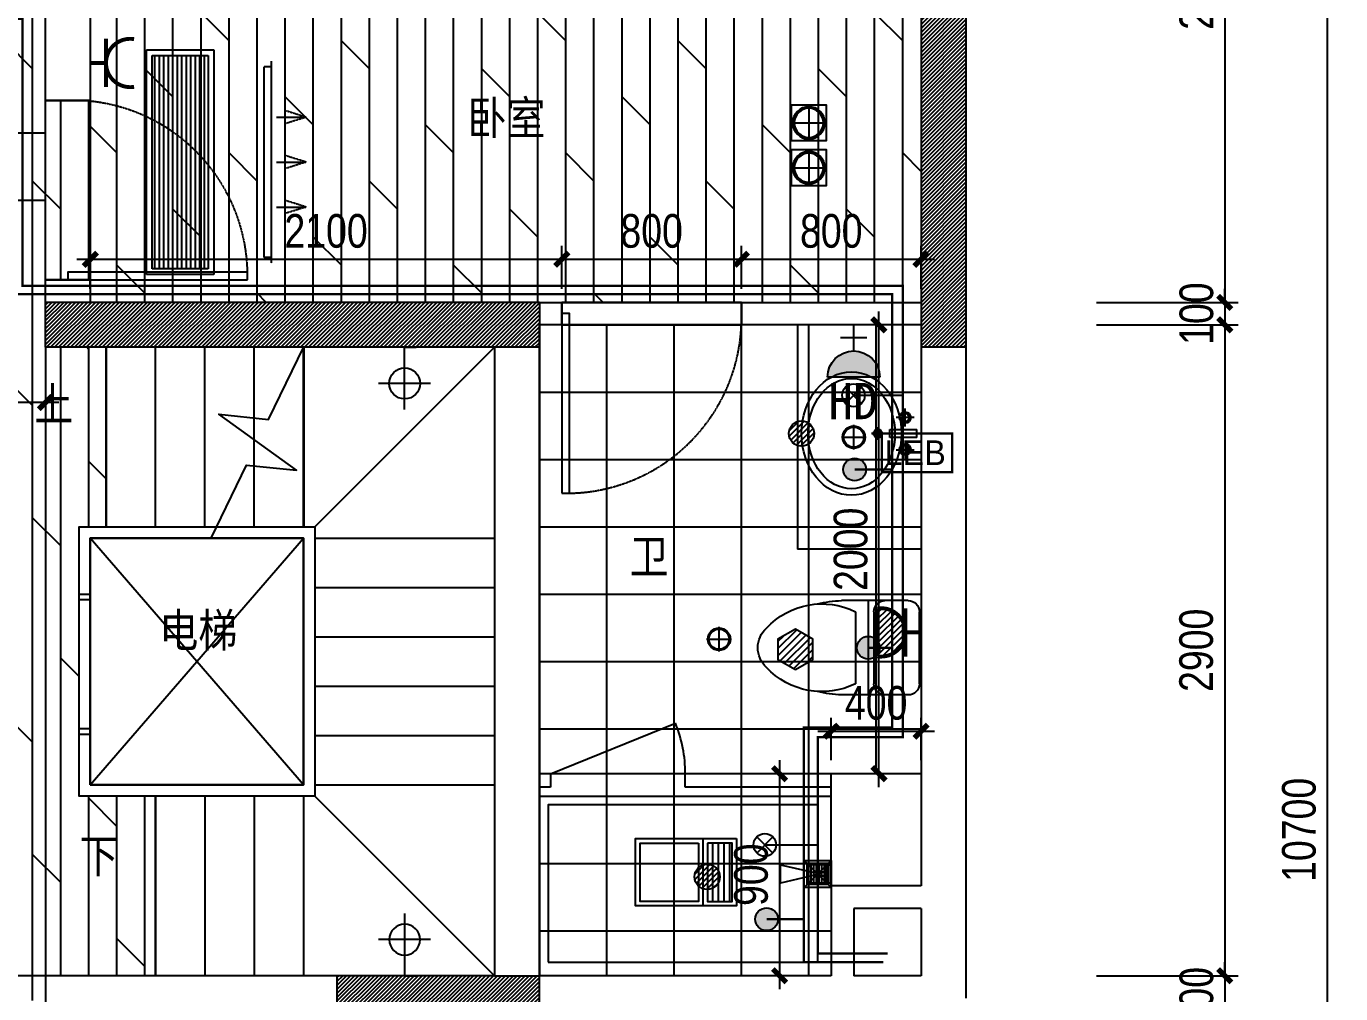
# Model space of a CAD drawing. Extents: x 160245 to 405305, y -111140 to 232735.
# Drawn here: x 274222 to 280076, y -49371 to -45060 of the extents above; entities that cross this region are included whole.
import ezdxf

# ---------------------------------------------------------------- set-up
doc = ezdxf.new("R2010")
doc.units = 0
doc.header["$LTSCALE"] = 10
doc.header["$MEASUREMENT"] = 0
doc.linetypes.add('DASH', pattern=[0.35, 0.25, -0.1])
doc.linetypes.add('DOTE', pattern=[2.42, 2, -0.2, 0.02, -0.2])
doc.layers.get('Defpoints').update_dxf_attribs({"color": 229})
for name, color, linetype in [('C-ceiling 天花', 153, 'Continuous'), ('C-Light 灯具', 107, 'Continuous'), ('C-Lingt 落地灯 台灯', 107, 'Continuous'), ('D-插座', 2, 'Continuous'), ('Door 门', 107, 'Continuous'), ('P-floorpat地面', 8, 'Continuous'), ('P-Furniture 家具', 153, 'Continuous'), ('P-N wall 新建隔墙', 241, 'Continuous'), ('P-New Wall Size 隔墙尺寸', 8, 'Continuous'), ('P-O wall 原始墙体', 245, 'Continuous'), ('P-o 原建筑尺寸', 8, 'Continuous'), ('P-Stair 楼梯（原建筑设备）', 159, 'Continuous'), ('P-Text  平面文字', 9, 'Continuous'), ('P-Ware 洁具', 153, 'Continuous'), ('PW01-POWERPOINT___DATAPOIN', 2, 'Continuous'), ('Z-给排水', 6, 'Continuous'), ('插座说明', 2, 'Continuous'), ('空调', 145, 'DASH')]:
    doc.layers.add(name, color=color, linetype=linetype)
doc.styles.add('PDC DIM', font='PMingLiU-ExtB.ttf', dxfattribs={"width": 0.85})
doc.styles.add('黑体', font='simhei.ttf')
doc.dimstyles.new('PDC-A2', dxfattribs={"dimscale": 0, "dimtxt": 2.5, "dimasz": 1, "dimexe": 1, "dimexo": 1, "dimgap": 0.7, "dimtad": 1, "dimdec": 0, "dimtxsty": 'PDC DIM', "dimblk": 'ARCHTICK', "dimcen": 1, "dimdle": 1, "dimclrd": 8, "dimclre": 8, "dimclrt": 9, "dimadec": 0, "dimazin": 0, "dimtfac": 1, "dimtdec": 0, "dimtix": 1, "dimtmove": 2, "dimatfit": 3, "dimldrblk": 'PDC A2 T R', "dimfxl": 10, "dimfxlon": 1, "dimarcsym": 0})
pattern_1 = [(45, (59491.276, 0), (-8.83883476, 8.83883476), [])]

# ---------------------------------------------------------------- blocks, each defined once
blk = doc.blocks.new('_ArchTick')
at = {"color": 0, "linetype": 'ByBlock', "const_width": 0.4}
blk.add_lwpolyline([(-0.5, -0.5), (0.5, 0.5)], dxfattribs=at)
blk = doc.blocks.new('*D1126')
at = {"layer": 'Defpoints', "color": 0, "transparency": 16777216}
for p in [(278928.6, -43490.6), (278928.6, -46290.6), (279559.4, -46290.6)]:
    blk.add_point(p, dxfattribs=at)
at = {"layer": 'P-o 原建筑尺寸', "color": 8, "lineweight": -2, "transparency": 16777216}
for p, q in [((279559.4, -43430.6), (279559.4, -46350.6)), ((278988.6, -43490.6), (279619.4, -43490.6)), ((278988.6, -46290.6), (279619.4, -46290.6))]:
    blk.add_line(p, q, dxfattribs=at)
at = {"layer": 'P-o 原建筑尺寸', "color": 8, "lineweight": -2, "transparency": 16777216, "xscale": 60, "yscale": 60, "zscale": 60}
for p, rotation in [((279559.4, -43490.6), 90), ((279559.4, -46290.6), 270)]:
    blk.add_blockref('_ArchTick', p, dxfattribs=dict(at, rotation=rotation))
at = {"layer": 'P-o 原建筑尺寸', "color": 9, "transparency": 16777216, "insert": (279433.9, -44890.6), "char_height": 150, "attachment_point": 5, "rotation": 90, "style": 'PDC DIM'}
blk.add_mtext('2800', dxfattribs=at)
blk = doc.blocks.new('PDC A2 T R')
at = {"color": 0, "linetype": 'ByBlock'}
blk.add_line((0, 0), (-2, 0), dxfattribs=at)
for points in [[(-2.147, 0.886), (-1.491, 1.345), (-0.6, 0), (0, 0)], [(-2.147, -0.886), (-1.491, -1.345), (-0.6, 0), (0, 0)]]:
    blk.add_solid(points, dxfattribs=at)
blk = doc.blocks.new('*D1127')
at = {"layer": 'Defpoints', "color": 0, "transparency": 16777216}
for p in [(278928.6, -46390.6), (278928.6, -49290.6), (279559.4, -49290.6)]:
    blk.add_point(p, dxfattribs=at)
at = {"layer": 'P-o 原建筑尺寸', "color": 8, "lineweight": -2, "transparency": 16777216}
for p, q in [((279559.4, -46330.6), (279559.4, -49350.6)), ((278988.6, -46390.6), (279619.4, -46390.6)), ((278988.6, -49290.6), (279619.4, -49290.6))]:
    blk.add_line(p, q, dxfattribs=at)
at = {"layer": 'P-o 原建筑尺寸', "color": 8, "lineweight": -2, "transparency": 16777216, "xscale": 60, "yscale": 60, "zscale": 60}
for p, rotation in [((279559.4, -46390.6), 90), ((279559.4, -49290.6), 270)]:
    blk.add_blockref('_ArchTick', p, dxfattribs=dict(at, rotation=rotation))
at = {"layer": 'P-o 原建筑尺寸', "color": 9, "transparency": 16777216, "insert": (279432.9, -47840.6), "char_height": 150, "attachment_point": 5, "rotation": 90, "style": 'PDC DIM'}
blk.add_mtext('2900', dxfattribs=at)
blk = doc.blocks.new('*D1128')
at = {"layer": 'Defpoints', "color": 0, "transparency": 16777216}
for p in [(278928.6, -49290.6), (278928.6, -49490.6), (279559.4, -49490.6)]:
    blk.add_point(p, dxfattribs=at)
at = {"layer": 'P-o 原建筑尺寸', "color": 8, "lineweight": -2, "transparency": 16777216}
for p, q in [((279559.4, -49290.6), (279559.4, -49230.6)), ((278988.6, -49290.6), (279619.4, -49290.6)), ((279559.4, -49290.6), (279559.4, -49490.6)), ((278988.6, -49490.6), (279619.4, -49490.6)), ((279559.4, -49490.6), (279559.4, -49550.6))]:
    blk.add_line(p, q, dxfattribs=at)
at = {"layer": 'P-o 原建筑尺寸', "color": 8, "lineweight": -2, "transparency": 16777216, "xscale": 60, "yscale": 60, "zscale": 60}
for p, rotation in [((279559.4, -49290.6), 270), ((279559.4, -49490.6), 90)]:
    blk.add_blockref('_ArchTick', p, dxfattribs=dict(at, rotation=rotation))
at = {"layer": 'P-o 原建筑尺寸', "color": 9, "transparency": 16777216, "insert": (279433.9, -49390.6), "char_height": 150, "attachment_point": 5, "rotation": 90, "style": 'PDC DIM'}
blk.add_mtext('200', dxfattribs=at)
blk = doc.blocks.new('*D1133')
at = {"layer": 'Defpoints', "color": 0, "transparency": 16777216}
for p in [(278928.6, -43290.6), (278928.6, -53990.6), (280015.9, -53990.6)]:
    blk.add_point(p, dxfattribs=at)
at = {"layer": 'P-o 原建筑尺寸', "color": 8, "lineweight": -2, "transparency": 16777216}
for p, q in [((280015.9, -43230.6), (280015.9, -54050.6)), ((279415.9, -43290.6), (280075.9, -43290.6)), ((279415.9, -53990.6), (280075.9, -53990.6))]:
    blk.add_line(p, q, dxfattribs=at)
at = {"layer": 'P-o 原建筑尺寸', "color": 8, "lineweight": -2, "transparency": 16777216, "xscale": 60, "yscale": 60, "zscale": 60}
for p, rotation in [((280015.9, -43290.6), 90), ((280015.9, -53990.6), 270)]:
    blk.add_blockref('_ArchTick', p, dxfattribs=dict(at, rotation=rotation))
at = {"layer": 'P-o 原建筑尺寸', "color": 9, "transparency": 16777216, "insert": (279890.4, -48640.6), "char_height": 150, "attachment_point": 5, "rotation": 90, "style": 'PDC DIM'}
blk.add_mtext('10700', dxfattribs=at)
blk = doc.blocks.new('*D1153')
at = {"layer": 'Defpoints', "color": 0, "transparency": 16777216}
for p in [(278928.6, -46290.6), (278928.6, -46390.6), (279559.4, -46390.6)]:
    blk.add_point(p, dxfattribs=at)
at = {"layer": 'P-o 原建筑尺寸', "color": 8, "lineweight": -2, "transparency": 16777216}
for p, q in [((279559.4, -46290.6), (279559.4, -46230.6)), ((278988.6, -46290.6), (279619.4, -46290.6)), ((279559.4, -46290.6), (279559.4, -46390.6)), ((278988.6, -46390.6), (279619.4, -46390.6)), ((279559.4, -46390.6), (279559.4, -46450.6))]:
    blk.add_line(p, q, dxfattribs=at)
at = {"layer": 'P-o 原建筑尺寸', "color": 8, "lineweight": -2, "transparency": 16777216, "xscale": 60, "yscale": 60, "zscale": 60}
for p, rotation in [((279559.4, -46290.6), 270), ((279559.4, -46390.6), 90)]:
    blk.add_blockref('_ArchTick', p, dxfattribs=dict(at, rotation=rotation))
at = {"layer": 'P-o 原建筑尺寸', "color": 9, "transparency": 16777216, "insert": (279433.9, -46340.6), "char_height": 150, "attachment_point": 5, "rotation": 90, "style": 'PDC DIM'}
blk.add_mtext('100', dxfattribs=at)
blk = doc.blocks.new('A$C437E590E')
at = {"color": 8, "linetype": 'ByBlock'}
for p, q in [((202.4, 421.9), (202.4, 501.2)), ((274.8, 313.2), (274.7, 509.9)), ((347.1, 421.9), (347.1, 501.2)), ((243.4, 461.6), (164, 461.5)), ((306.1, 461.6), (385.5, 461.5)), ((275, 368.1), (275, 311.8)), ((246.9, 339.9), (303.1, 339.9))]:
    blk.add_line(p, q, dxfattribs=at)
at = {"linetype": 'ByBlock'}
for p, q in [((256.9, 392.6), (256.9, 514.1)), ((292.6, 514.1), (256.9, 514.1)), ((292.6, 514.1), (292.6, 392.6)), ((292.6, 392.6), (256.9, 392.6))]:
    blk.add_line(p, q, dxfattribs=at)
for centre, radius in [((203.7, 461.5), 25), ((203.7, 461.5), 17.9), ((345.8, 461.5), 25), ((345.8, 461.5), 17.9)]:
    blk.add_circle(centre, radius, dxfattribs=at)
at = {"color": 8, "linetype": 'ByBlock'}
for radius in [19.5, 11.9]:
    blk.add_circle((275, 339.9), radius, dxfattribs=at)
at = {"linetype": 'ByBlock'}
blk.add_ellipse((275, 222.4), major_axis=(-275, 0), ratio=0.809091, dxfattribs=at)
at = {"color": 8, "linetype": 'ByBlock'}
blk.add_ellipse((275, 222.4), major_axis=(-246, 0), ratio=0.786583, dxfattribs=at)
blk = doc.blocks.new('asdfsdafa3')
for p, q in [((201603.3, -49206.7), (201707.3, -49206.7)), ((201707.3, -49206.7), (201901.1, -49206.7)), ((201781.6, -49206.7), (201781.6, -49626.7)), ((201553.7, -49577.2), (201553.7, -49256.2)), ((201756.8, -49256.2), (201756.8, -49577.2)), ((201839, -49256.2), (201839, -49577.2)), ((201603.3, -49626.7), (201707.3, -49626.7)), ((201707.3, -49626.7), (201901.1, -49626.7))]:
    blk.add_line(p, q)
for centre, radius, start, end in [((201603.3, -49256.2), 49.5, 90, 180), ((201707.3, -49256.2), 49.5, 0, 90), ((201988.1, -49558.2), 336.8, 42.83063, 116.27775), ((201885.5, -49706.4), 499.9, 75.87951, 88.2029), ((202157.1, -49415.6), 116.3, 359.45023, 47.91264), ((202157.1, -49417.8), 116.3, 312.08736, 0.54977), ((201988.1, -49275.2), 336.8, 243.72225, 317.16937), ((201603.3, -49577.2), 49.5, 180, 270), ((201707.3, -49577.2), 49.5, 270, 0), ((201885.5, -49127.1), 499.9, 271.7971, 284.12049)]:
    blk.add_arc(centre, radius, start, end)
blk = doc.blocks.new('A$C17F62748')
at = {"linetype": 'ByBlock'}
for p, q in [((60, 49.6), (19, 226.7)), ((19, 226.7), (101, 226.7)), ((101, 226.7), (60, 49.6)), ((120, 0), (0, 120)), ((0, 0), (120, 120)), ((18, 102), (102, 102)), ((18, 90), (102, 90)), ((18, 78), (102, 78)), ((18, 66), (102, 66)), ((51.2, 58.9), (51.2, 27.6)), ((68.8, 58.9), (68.8, 27.6)), ((18, 54), (102, 54)), ((18, 42), (102, 42)), ((18, 30), (102, 30)), ((99.4, 27.6), (20.6, 27.6)), ((20.6, 27.6), (20.6, 0)), ((99.4, 0), (99.4, 27.6))]:
    blk.add_line(p, q, dxfattribs=at)
for points in [[(0, 120), (120, 120), (120, 0), (0, 0)], [(12, 108), (108, 108), (108, 12), (12, 12)], [(18, 102), (102, 102), (102, 18), (18, 18)]]:
    blk.add_lwpolyline(points, close=True, dxfattribs=at)
blk = doc.blocks.new('fffg')
blk.add_lwpolyline([(143.1, 669.9), (109, 669.9), (109, -130.1), (143.1, -130.1)], close=True)
at = {"color": 8, "linetype": 'DASH'}
blk.add_arc((123.2, -110.2), 780.4, 88.54208, 181.45792, dxfattribs=at)
blk = doc.blocks.new('*D2186')
at = {"layer": 'Defpoints', "color": 0, "transparency": 16777216}
for p in [(273356.9, -46490.6), (274306.9, -46490.6), (273356.9, -46736.5)]:
    blk.add_point(p, dxfattribs=at)
at = {"layer": 'P-New Wall Size 隔墙尺寸', "color": 8, "lineweight": -2, "transparency": 16777216}
for p, q in [((273356.9, -46550.6), (273356.9, -46796.5)), ((274306.9, -46550.6), (274306.9, -46796.5)), ((274366.9, -46736.5), (273296.9, -46736.5))]:
    blk.add_line(p, q, dxfattribs=at)
at = {"layer": 'P-New Wall Size 隔墙尺寸', "color": 8, "lineweight": -2, "transparency": 16777216, "xscale": 60.00000000000001, "yscale": 60.00000000000001, "zscale": 60.00000000000001, "rotation": 180}
blk.add_blockref('_ArchTick', (273356.9, -46736.5), dxfattribs=at)
at = {"layer": 'P-New Wall Size 隔墙尺寸', "color": 8, "lineweight": -2, "transparency": 16777216, "xscale": 60.00000000000001, "yscale": 60.00000000000001, "zscale": 60.00000000000001}
blk.add_blockref('_ArchTick', (274306.9, -46736.5), dxfattribs=at)
at = {"layer": 'P-New Wall Size 隔墙尺寸', "color": 9, "transparency": 16777216, "insert": (273831.9, -46608.6), "char_height": 150, "attachment_point": 5, "style": 'PDC DIM'}
blk.add_mtext('950', dxfattribs=at)
blk = doc.blocks.new('*D2194')
at = {"layer": 'Defpoints', "color": 0, "transparency": 16777216}
for p in [(276606.9, -46098.5), (274506.9, -46290.6), (276606.9, -46290.6)]:
    blk.add_point(p, dxfattribs=at)
at = {"layer": 'P-New Wall Size 隔墙尺寸', "color": 8, "lineweight": -2, "transparency": 16777216}
for p, q in [((274506.9, -46230.6), (274506.9, -46038.5)), ((276606.9, -46230.6), (276606.9, -46038.5)), ((274446.9, -46098.5), (276666.9, -46098.5))]:
    blk.add_line(p, q, dxfattribs=at)
at = {"layer": 'P-New Wall Size 隔墙尺寸', "color": 8, "lineweight": -2, "transparency": 16777216, "xscale": 60.00000000000001, "yscale": 60.00000000000001, "zscale": 60.00000000000001, "rotation": 180}
blk.add_blockref('_ArchTick', (274506.9, -46098.5), dxfattribs=at)
at = {"layer": 'P-New Wall Size 隔墙尺寸', "color": 8, "lineweight": -2, "transparency": 16777216, "xscale": 60.00000000000001, "yscale": 60.00000000000001, "zscale": 60.00000000000001}
blk.add_blockref('_ArchTick', (276606.9, -46098.5), dxfattribs=at)
at = {"layer": 'P-New Wall Size 隔墙尺寸', "color": 9, "transparency": 16777216, "insert": (275556.9, -45973), "char_height": 150, "attachment_point": 5, "style": 'PDC DIM'}
blk.add_mtext('2100', dxfattribs=at)
blk = doc.blocks.new('*D2195')
at = {"layer": 'Defpoints', "color": 0, "transparency": 16777216}
for p in [(277406.9, -46098.5), (276606.9, -46290.6), (277406.9, -46290.6)]:
    blk.add_point(p, dxfattribs=at)
at = {"layer": 'P-New Wall Size 隔墙尺寸', "color": 8, "lineweight": -2, "transparency": 16777216}
for p, q in [((276606.9, -46230.6), (276606.9, -46038.5)), ((277406.9, -46230.6), (277406.9, -46038.5)), ((276546.9, -46098.5), (277466.9, -46098.5))]:
    blk.add_line(p, q, dxfattribs=at)
at = {"layer": 'P-New Wall Size 隔墙尺寸', "color": 8, "lineweight": -2, "transparency": 16777216, "xscale": 60.00000000000001, "yscale": 60.00000000000001, "zscale": 60.00000000000001, "rotation": 180}
blk.add_blockref('_ArchTick', (276606.9, -46098.5), dxfattribs=at)
at = {"layer": 'P-New Wall Size 隔墙尺寸', "color": 8, "lineweight": -2, "transparency": 16777216, "xscale": 60.00000000000001, "yscale": 60.00000000000001, "zscale": 60.00000000000001}
blk.add_blockref('_ArchTick', (277406.9, -46098.5), dxfattribs=at)
at = {"layer": 'P-New Wall Size 隔墙尺寸', "color": 9, "transparency": 16777216, "insert": (277006.9, -45973), "char_height": 150, "attachment_point": 5, "style": 'PDC DIM'}
blk.add_mtext('800', dxfattribs=at)
blk = doc.blocks.new('*D2196')
at = {"layer": 'Defpoints', "color": 0, "transparency": 16777216}
for p in [(278206.9, -46098.5), (277406.9, -46290.6), (278206.9, -46290.6)]:
    blk.add_point(p, dxfattribs=at)
at = {"layer": 'P-New Wall Size 隔墙尺寸', "color": 8, "lineweight": -2, "transparency": 16777216}
for p, q in [((277406.9, -46230.6), (277406.9, -46038.5)), ((278206.9, -46230.6), (278206.9, -46038.5)), ((277346.9, -46098.5), (278266.9, -46098.5))]:
    blk.add_line(p, q, dxfattribs=at)
at = {"layer": 'P-New Wall Size 隔墙尺寸', "color": 8, "lineweight": -2, "transparency": 16777216, "xscale": 60.00000000000001, "yscale": 60.00000000000001, "zscale": 60.00000000000001, "rotation": 180}
blk.add_blockref('_ArchTick', (277406.9, -46098.5), dxfattribs=at)
at = {"layer": 'P-New Wall Size 隔墙尺寸', "color": 8, "lineweight": -2, "transparency": 16777216, "xscale": 60.00000000000001, "yscale": 60.00000000000001, "zscale": 60.00000000000001}
blk.add_blockref('_ArchTick', (278206.9, -46098.5), dxfattribs=at)
at = {"layer": 'P-New Wall Size 隔墙尺寸', "color": 9, "transparency": 16777216, "insert": (277806.9, -45973), "char_height": 150, "attachment_point": 5, "style": 'PDC DIM'}
blk.add_mtext('800', dxfattribs=at)
blk = doc.blocks.new('*D2197')
at = {"layer": 'Defpoints', "color": 0, "transparency": 16777216}
for p in [(278019.3, -46390.6), (278206.9, -46390.6), (278206.9, -48390.6)]:
    blk.add_point(p, dxfattribs=at)
at = {"layer": 'P-New Wall Size 隔墙尺寸', "color": 8, "lineweight": -2, "transparency": 16777216}
for p, q in [((278019.3, -48450.6), (278019.3, -46330.6)), ((278146.9, -46390.6), (277959.3, -46390.6)), ((278146.9, -48390.6), (277959.3, -48390.6))]:
    blk.add_line(p, q, dxfattribs=at)
at = {"layer": 'P-New Wall Size 隔墙尺寸', "color": 8, "lineweight": -2, "transparency": 16777216, "xscale": 60.00000000000001, "yscale": 60.00000000000001, "zscale": 60.00000000000001}
for p, rotation in [((278019.3, -46390.6), 90), ((278019.3, -48390.6), 270)]:
    blk.add_blockref('_ArchTick', p, dxfattribs=dict(at, rotation=rotation))
at = {"layer": 'P-New Wall Size 隔墙尺寸', "color": 9, "transparency": 16777216, "insert": (277893.8, -47390.6), "char_height": 150, "attachment_point": 5, "rotation": 90, "style": 'PDC DIM'}
blk.add_mtext('2000', dxfattribs=at)
blk = doc.blocks.new('*D2198')
at = {"layer": 'Defpoints', "color": 0, "transparency": 16777216}
for p in [(278206.9, -48201.1), (277806.9, -48390.6), (278206.9, -48390.6)]:
    blk.add_point(p, dxfattribs=at)
at = {"layer": 'P-New Wall Size 隔墙尺寸', "color": 8, "lineweight": -2, "transparency": 16777216}
for p, q in [((277806.9, -48330.6), (277806.9, -48141.1)), ((278206.9, -48330.6), (278206.9, -48141.1)), ((277746.9, -48201.1), (278266.9, -48201.1))]:
    blk.add_line(p, q, dxfattribs=at)
at = {"layer": 'P-New Wall Size 隔墙尺寸', "color": 8, "lineweight": -2, "transparency": 16777216, "xscale": 60.00000000000001, "yscale": 60.00000000000001, "zscale": 60.00000000000001, "rotation": 180}
blk.add_blockref('_ArchTick', (277806.9, -48201.1), dxfattribs=at)
at = {"layer": 'P-New Wall Size 隔墙尺寸', "color": 8, "lineweight": -2, "transparency": 16777216, "xscale": 60.00000000000001, "yscale": 60.00000000000001, "zscale": 60.00000000000001}
blk.add_blockref('_ArchTick', (278206.9, -48201.1), dxfattribs=at)
at = {"layer": 'P-New Wall Size 隔墙尺寸', "color": 9, "transparency": 16777216, "insert": (278006.9, -48075.6), "char_height": 150, "attachment_point": 5, "style": 'PDC DIM'}
blk.add_mtext('400', dxfattribs=at)
blk = doc.blocks.new('*D2199')
at = {"layer": 'Defpoints', "color": 0, "transparency": 16777216}
for p in [(277806.9, -48390.6), (277576.7, -49290.6), (277806.9, -49290.6)]:
    blk.add_point(p, dxfattribs=at)
at = {"layer": 'P-New Wall Size 隔墙尺寸', "color": 8, "lineweight": -2, "transparency": 16777216}
for p, q in [((277576.7, -48330.6), (277576.7, -49350.6)), ((277746.9, -48390.6), (277516.7, -48390.6)), ((277746.9, -49290.6), (277516.7, -49290.6))]:
    blk.add_line(p, q, dxfattribs=at)
at = {"layer": 'P-New Wall Size 隔墙尺寸', "color": 8, "lineweight": -2, "transparency": 16777216, "xscale": 60.00000000000001, "yscale": 60.00000000000001, "zscale": 60.00000000000001}
for p, rotation in [((277576.7, -48390.6), 90), ((277576.7, -49290.6), 270)]:
    blk.add_blockref('_ArchTick', p, dxfattribs=dict(at, rotation=rotation))
at = {"layer": 'P-New Wall Size 隔墙尺寸', "color": 9, "transparency": 16777216, "insert": (277450.2, -48840.6), "char_height": 150, "attachment_point": 5, "rotation": 90, "style": 'PDC DIM'}
blk.add_mtext('900', dxfattribs=at)
blk = doc.blocks.new('E-WS1')
for p, q in [((143.2, 102.9), (143.2, -102.9)), ((0, 0), (0, 45.1)), ((0, 0), (0, -45.1)), ((0, 0), (0, -45.1)), ((82, 0), (0, 0)), ((246.1, 0), (40.3, 0))]:
    blk.add_line(p, q)
blk.add_circle((143.2, 0), 61.2)
blk = doc.blocks.new('322')
at = {"layer": 'C-ceiling 天花'}
h = blk.add_hatch(dxfattribs=at)
h.set_pattern_fill('ANSI31', color=8, scale=200, angle=135, double=1)
h.set_pattern_definition([(180, (514666.723, -303545.206), (-5e-15, -25), [])])
h.paths.add_polyline_path([(514666.7, -303490.2), (514406.7, -303490.2), (514406.7, -303600.2), (514666.7, -303600.2)])
blk.add_lwpolyline([(514386.7, -303470.2), (514686.7, -303470.2), (514686.7, -303920.2), (514386.7, -303920.2)], close=True)
at = {"layer": 'C-ceiling 天花', "color": 8}
for p, q in [((514386.7, -303620.2), (514686.7, -303620.2)), ((514686.7, -303920.2), (514686.7, -303920.2))]:
    blk.add_line(p, q, dxfattribs=at)
for points in [[(514406.7, -303600.2), (514666.7, -303600.2), (514666.7, -303490.2), (514406.7, -303490.2)], [(514406.7, -303640.2), (514666.7, -303640.2), (514666.7, -303900.2), (514406.7, -303900.2)]]:
    blk.add_lwpolyline(points, close=True, dxfattribs=at)
blk = doc.blocks.new('ccc')
at = {"const_width": 15}
for points in [[(382762, 218738.5), (382762, 218798.5)], [(382854.5, 218738.5), (382669.5, 218738.5)]]:
    blk.add_lwpolyline(points, dxfattribs=at)
blk.add_lwpolyline([(382670.7, 218631, -0.040743), (382669.5, 218646, -1), (382854.5, 218646, -0.040743), (382853.2, 218631, -0.040743)], format="xyb", dxfattribs=at)
blk = doc.blocks.new('065')
blk.add_hatch(color=256).paths.add_polyline_path([(-50, 0), (50, 0, 1.000002)])
for p, q in [((0, 50), (0, 100)), ((-25, 75), (25, 75)), ((-50, 0), (50, 0))]:
    blk.add_line(p, q)
blk.add_arc((0, 0), 50, 0, 180)
blk = doc.blocks.new('A$C3D206638')
at = {"layer": 'PW01-POWERPOINT___DATAPOIN', "linetype": 'ByBlock', "xscale": -1.293600001190498, "yscale": 1.293599999326034, "zscale": 1.2936}
blk.add_blockref('065', (65.4, 123.6), dxfattribs=at)
at = {"layer": 'PW01-POWERPOINT___DATAPOIN', "linetype": 'ByBlock', "style": '黑体'}
blk.add_text('HD', height=90, dxfattribs=at).set_placement((2.6, 19.4))
blk = doc.blocks.new('A$C5FC36DE5')
at = {"layer": 'PW01-POWERPOINT___DATAPOIN'}
h = blk.add_hatch(dxfattribs=at)
h.set_pattern_fill('ANSI31', color=256, scale=5)
h.set_pattern_definition([(45, (-457911.72, 50190.94), (-11.22532015, 11.22532015), [])])
h.paths.add_polyline_path([(162.5, 185.6, 0.040743), (148, 186.8, 1), (148, 7.3, 0.040743), (162.5, 8.5)])
blk.add_line((162.5, 8.5), (162.5, 185.6), dxfattribs=at)
at = {"layer": 'PW01-POWERPOINT___DATAPOIN', "linetype": 'ByBlock', "xscale": 0.9702000009383498, "yscale": 0.9702000009383498, "zscale": 0.9702000009383498, "rotation": 90}
blk.add_blockref('ccc', (212278.3, -371258.6), dxfattribs=at)
blk = doc.blocks.new('A$C360C77EA')
at = {"linetype": 'Continuous', "ltscale": 0.5, "const_width": 21.5}
blk.add_lwpolyline([(54, 435), (707, 435), (707, 77), (54, 77), (54, 435)], dxfattribs=at)
at = {"linetype": 'Continuous', "ltscale": 0.5, "style": 'PDC DIM'}
blk.add_text('LEB', height=229.4, dxfattribs=at).set_placement((80, 143))
blk = doc.blocks.new('ceiling light100')
for p, q in [((0, -26.4), (0, 26.4)), ((-26.4, 0), (26.4, 0))]:
    blk.add_line(p, q)
blk.add_lwpolyline([(-26.4, 26.4), (26.4, 26.4), (26.4, -26.4), (-26.4, -26.4)], close=True)
for radius in [24, 21.6]:
    blk.add_circle((0, 0), radius)
blk = doc.blocks.new('A$C6157208D')
h = blk.add_hatch()
h.set_pattern_fill('_USER', color=8, scale=20, style=0, pattern_type=0)
h.set_pattern_definition([(0, (-4444.043, -4094.849), (0, 20), [])])
h.paths.add_polyline_path([(25, 25), (25, 275), (975, 275), (975, 25)])
for points in [[(0, 0), (0, 300), (1000, 300), (1000, 0)], [(25, 25), (25, 275), (975, 275), (975, 25)]]:
    blk.add_lwpolyline(points, close=True)
blk = doc.blocks.new('A$C50F47628')
for p, q in [((425, 30), (-425, 30)), ((-425, 0), (-425, 30)), ((425, 0), (425, 30)), ((-450, 0), (450, 0)), ((-200, -155.9), (-230.6, -58.2)), ((-200, -23.6), (-200, -155.9)), ((-200, -155.9), (-169.4, -58.2)), ((0, -155.9), (-30.6, -58.2)), ((0, -23.6), (0, -155.9)), ((0, -155.9), (30.6, -58.2)), ((200, -155.9), (169.4, -58.2)), ((200, -23.6), (200, -155.9)), ((200, -155.9), (230.6, -58.2))]:
    blk.add_line(p, q)
blk = doc.blocks.new('232')
for points in [[(4141.59, 136.18), (4141.59, 138.82)], [(4140.27, 137.5), (4142.91, 137.5)]]:
    blk.add_lwpolyline(points)
for radius in [1.2, 1.08]:
    blk.add_circle((4141.59, 137.5), radius)

msp = doc.modelspace()

# ---------------------------------------------------------------- hatches: boundary and pattern name
at = {"layer": 'P-floorpat地面'}
h = msp.add_hatch(dxfattribs=at)
h.set_pattern_fill('DOLMIT', color=250, scale=500, angle=90)
edge = h.paths.add_edge_path()
edge.add_arc((273806.9, -44875), 416.4, 196.1226, 343.8774)
edge.add_line((274206.9, -44990.6), (274306.9, -44990.6))
edge.add_line((274306.9, -44990.6), (274306.9, -45390.6))
edge.add_line((274306.9, -45390.6), (274506.9, -45390.6))
edge.add_line((274506.9, -45390.6), (274506.9, -43490.6))
edge.add_line((274506.9, -43490.6), (278206.9, -43490.6))
edge.add_line((278206.9, -43490.6), (278206.9, -46290.6))
edge.add_line((278206.9, -46290.6), (274506.9, -46290.6))
edge.add_line((274506.9, -46290.6), (274506.9, -46190.6))
edge.add_line((274506.9, -46190.6), (274306.9, -46190.6))
edge.add_line((274306.9, -46190.6), (274306.9, -46490.6))
edge.add_line((274306.9, -46490.6), (274576.9, -46490.6))
edge.add_line((274576.9, -46490.6), (274576.9, -47290.6))
edge.add_line((274576.9, -47290.6), (274456.9, -47290.6))
edge.add_line((274456.9, -47290.6), (274456.9, -48490.6))
edge.add_line((274456.9, -48490.6), (274796.9, -48490.6))
edge.add_line((274796.9, -48490.6), (274796.9, -49290.6))
edge.add_line((274796.9, -49290.6), (274306.9, -49290.6))
edge.add_line((274306.9, -49290.6), (274306.9, -49400.6))
edge.add_line((274306.9, -49400.6), (271216.9, -49400.6))
edge.add_line((271216.9, -49400.6), (271216.9, -52380.6))
edge.add_line((271216.9, -52380.6), (277196.9, -52380.6))
edge.add_line((277196.9, -52380.6), (277196.9, -49490.6))
edge.add_line((277196.9, -49490.6), (278206.9, -49490.6))
edge.add_line((278206.9, -49490.6), (278206.9, -52990.6))
edge.add_line((278206.9, -52990.6), (270606.9, -52990.6))
edge.add_line((270606.9, -52990.6), (270606.9, -46690.6))
edge.add_line((270606.9, -46690.6), (271006.9, -46690.6))
edge.add_line((271006.9, -46690.6), (271006.9, -46490.6))
edge.add_line((271006.9, -46490.6), (273356.9, -46490.6))
edge.add_line((273356.9, -46490.6), (273356.9, -45490.6))
edge.add_line((273356.9, -45490.6), (272956.9, -45490.6))
edge.add_line((272956.9, -45490.6), (272956.9, -44990.6))
edge.add_line((272956.9, -44990.6), (273406.9, -44990.6))
h = msp.add_hatch(dxfattribs=at)
h.set_pattern_fill('_USER', color=250, scale=300, double=1, pattern_type=0)
h.set_pattern_definition([(0, (276506.93, -46390.64), (0, 300), []), (90, (276506.93, -46390.64), (-300, 2e-14), [])])
h.paths.add_polyline_path([(276506.9, -49290.6), (277806.9, -49290.6), (277806.9, -48890.6), (277806.9, -48390.6), (278206.9, -48390.6), (278206.9, -46990.6), (278206.9, -46390.6), (277406.9, -46390.6), (276606.9, -46390.6), (276506.9, -46390.6), (276506.9, -46990.6)])
at = {"layer": 'P-O wall 原始墙体'}
h = msp.add_hatch(dxfattribs=at)
h.set_pattern_fill('ANSI31', color=256, scale=100, style=0)
h.set_pattern_definition(pattern_1)
h.paths.add_polyline_path([(278206.9, -46490.6), (278406.9, -46490.6), (278406.9, -44790.6), (278206.9, -44790.6), (278206.9, -44990.6)])
h = msp.add_hatch(dxfattribs=at)
h.set_pattern_fill('ANSI31', color=256, scale=100, style=0)
h.set_pattern_definition(pattern_1)
h.paths.add_polyline_path([(276506.9, -46290.6), (274306.9, -46290.6), (274306.9, -46490.6), (276506.9, -46490.6)])
h = msp.add_hatch(dxfattribs=at)
h.set_pattern_fill('ANSI31', color=256, scale=100, style=0)
h.set_pattern_definition(pattern_1)
h.paths.add_polyline_path([(275606.9, -49290.6), (275606.9, -49490.6), (276406.9, -49490.6), (276506.9, -49490.6), (276506.9, -49290.6), (276306.9, -49290.6)])
at = {"layer": 'Z-给排水', "linetype": 'ByBlock', "lineweight": -2}
h = msp.add_hatch(dxfattribs=at)
h.set_pattern_fill('_USER', color=256, scale=16.875, angle=45, style=0, pattern_type=0)
h.set_pattern_definition([(45, (269995.766, -553214.198), (-11.93242693, 11.93242693), [])])
edge = h.paths.add_edge_path()
edge.add_arc((277674.5, -46875), 56.2, 0, 360)
h = msp.add_hatch(color=256, dxfattribs=at)
edge = h.paths.add_edge_path()
edge.add_arc((277911.1, -47035.2), 50.6, 0, 360)
at = {"layer": 'Z-给排水', "lineweight": -2, "ltscale": 10}
h = msp.add_hatch(dxfattribs=at)
h.set_pattern_fill('_USER', color=256, scale=22.5, angle=45, style=0, pattern_type=0)
h.set_pattern_definition([(45, (257682.082, -59574.548), (-15.909903, 15.909903), [])])
h.paths.add_polyline_path([(277647.2, -47926.2), (277725.1, -47881.2), (277725.1, -47791.2), (277647.2, -47746.2), (277569.2, -47791.2), (277569.2, -47881.2)])
at = {"layer": 'Z-给排水', "linetype": 'ByBlock', "lineweight": -2}
h = msp.add_hatch(color=256, dxfattribs=at)
edge = h.paths.add_edge_path()
edge.add_arc((277971.8, -47829.3), 50.6, 0, 360)
h = msp.add_hatch(dxfattribs=at)
h.set_pattern_fill('_USER', color=256, scale=16.875, angle=45, style=0, pattern_type=0)
h.set_pattern_definition([(45, (269575.812, -555188.987), (-11.93242693, 11.93242693), [])])
edge = h.paths.add_edge_path()
edge.add_arc((277254.5, -48849.8), 56.2, 0, 360)
h = msp.add_hatch(color=256, dxfattribs=at)
edge = h.paths.add_edge_path()
edge.add_arc((277519.1, -49038.7), 50.6, 0, 360)

# ---------------------------------------------------------------- linework, layer by layer
at = {"layer": 'C-ceiling 天花'}
for p, q in [((274506.9, -48440.6), (275456.9, -47340.6)), ((275456.9, -48440.6), (274506.9, -47340.6)), ((274306.9, -49290.6), (270606.9, -49290.6))]:
    msp.add_line(p, q, dxfattribs=at)
for points in [[(274506.9, -46190.6), (274306.9, -46190.6), (274306.9, -45390.6), (274506.9, -45390.6)], [(276606.9, -46390.6), (277406.9, -46390.6), (277406.9, -46290.6), (276606.9, -46290.6)], [(274456.9, -47290.6), (275506.9, -47290.6), (275506.9, -48490.6), (274456.9, -48490.6)], [(274506.9, -48440.6), (275456.9, -48440.6), (275456.9, -47340.6), (274506.9, -47340.6)], [(274506.9, -48440.6), (275456.9, -48440.6), (275456.9, -47340.6), (274506.9, -47340.6)], [(274456.9, -47590.6), (274506.9, -47590.6), (274506.9, -48190.6), (274456.9, -48190.6)]]:
    msp.add_lwpolyline(points, close=True, dxfattribs=at)
for points in [[(274306.9, -46490.6), (274306.9, -49290.6)], [(274576.9, -46490.6), (274576.9, -47290.6)], [(275458.3, -46487.9), (275458.3, -47290.6)], [(275506.9, -47340.6), (276306.9, -47340.6)], [(275506.9, -48440.6), (276306.9, -48440.6)], [(274796.9, -49290.6), (274796.9, -48490.6)], [(275456.9, -48490.6), (275456.9, -49290.6)]]:
    msp.add_lwpolyline(points, dxfattribs=at)
at = {"layer": 'P-floorpat地面'}
msp.add_lwpolyline([(277406.9, -46390.6), (276606.9, -46390.6), (276606.9, -46290.6), (277406.9, -46290.6)], close=True, dxfattribs=at)
at = {"layer": 'P-Furniture 家具', "linetype": 'ByBlock'}
for p, q in [((277656.9, -46390.6), (277656.9, -47390.6)), ((278206.9, -47390.6), (277656.9, -47390.6)), ((276556.9, -48390.6), (277113.1, -48165.6)), ((277806.9, -48390.6), (276506.9, -48390.6)), ((276556.9, -48390.6), (276556.9, -48450.6)), ((277156.9, -48450.6), (277156.9, -48390.6)), ((276556.9, -48450.6), (276506.9, -48450.6)), ((277806.9, -48450.6), (277156.9, -48450.6))]:
    msp.add_line(p, q, dxfattribs=at)
at = {"layer": 'P-Furniture 家具'}
msp.add_lwpolyline([(276546.8, -49229.5), (277746.8, -49229.5), (277746.8, -48529.5), (276546.8, -48529.5)], close=True, dxfattribs=at)
at = {"layer": 'P-Furniture 家具', "linetype": 'ByBlock'}
msp.add_arc((276556.9, -48390.6), 600, 0, 22.03043, dxfattribs=at)
at = {"layer": 'P-N wall 新建隔墙'}
for p, q in [((276506.9, -46290.6), (276606.9, -46290.6)), ((276606.9, -46290.6), (276606.9, -46390.6)), ((277406.9, -46390.6), (277406.9, -46290.6)), ((277406.9, -46290.6), (278206.9, -46290.6)), ((276606.9, -46390.6), (276506.9, -46390.6)), ((278206.9, -46390.6), (277406.9, -46390.6)), ((278206.9, -48390.6), (277806.9, -48390.6)), ((277806.9, -48890.6), (277806.9, -48390.6))]:
    msp.add_line(p, q, dxfattribs=at)
at = {"layer": 'P-O wall 原始墙体'}
for p, q in [((274506.9, -43490.6), (274506.9, -45390.6)), ((278406.9, -44790.6), (278406.9, -46990.6)), ((274306.9, -45390.6), (274306.9, -44990.6)), ((278206.9, -44990.6), (278206.9, -46990.6)), ((274506.9, -45390.6), (274306.9, -45390.6)), ((274306.9, -46490.6), (274306.9, -46190.6)), ((274306.9, -46190.6), (274506.9, -46190.6)), ((274506.9, -46190.6), (274506.9, -46290.6)), ((276506.9, -46290.6), (274306.9, -46290.6)), ((276506.9, -46290.6), (276506.9, -46990.6)), ((276506.9, -46490.6), (274306.9, -46490.6)), ((276306.9, -46490.6), (276306.9, -46990.6)), ((278406.9, -46490.6), (278206.9, -46490.6)), ((276306.9, -46990.6), (276306.9, -49290.6)), ((276506.9, -46990.6), (276506.9, -49290.6)), ((278206.9, -46990.6), (278206.9, -48890.6)), ((278406.9, -46990.6), (278406.9, -48990.6)), ((278206.9, -48890.6), (277806.9, -48890.6)), ((277806.9, -48890.6), (277806.9, -49290.6)), ((278206.9, -48990.6), (277906.9, -48990.6)), ((277906.9, -48990.6), (277906.9, -49290.6)), ((278206.9, -48990.6), (278206.9, -49290.6)), ((278406.9, -48990.6), (278406.9, -49390.6)), ((276306.9, -49290.6), (274306.9, -49290.6)), ((274306.9, -49290.6), (274306.9, -49490.6)), ((275606.9, -49490.6), (275606.9, -49290.6)), ((276306.9, -49290.6), (276506.9, -49290.6)), ((277806.9, -49290.6), (276506.9, -49290.6)), ((276506.9, -49490.6), (276506.9, -49290.6)), ((278206.9, -49290.6), (277906.9, -49290.6))]:
    msp.add_line(p, q, dxfattribs=at)
at = {"layer": 'P-Stair 楼梯（原建筑设备）'}
for p, q in [((274576.9, -47290.6), (274576.9, -46490.6)), ((274796.9, -47290.6), (274796.9, -46490.6)), ((275016.9, -47290.6), (275016.9, -46490.6)), ((275236.9, -47290.6), (275236.9, -46490.6)), ((275456.9, -47290.6), (275456.9, -46490.6)), ((275506.9, -47290.6), (276306.9, -46490.6)), ((275506.9, -47340.6), (276306.9, -47340.6)), ((275506.9, -47560.6), (276306.9, -47560.6)), ((274506.9, -47615.6), (274456.9, -47615.6)), ((275506.9, -47780.6), (276306.9, -47780.6)), ((275506.9, -48000.6), (276306.9, -48000.6)), ((274506.9, -48215.6), (274456.9, -48215.6)), ((275506.9, -48220.6), (276306.9, -48220.6)), ((275506.9, -48440.6), (276306.9, -48440.6)), ((274796.9, -48490.6), (274796.9, -49290.6)), ((275016.9, -48490.6), (275016.9, -49290.6)), ((275236.9, -48490.6), (275236.9, -49290.6)), ((275456.9, -48490.6), (275456.9, -49290.6)), ((275506.9, -48490.6), (276306.9, -49290.6))]:
    msp.add_line(p, q, dxfattribs=at)
msp.add_lwpolyline([(275045, -47340.6), (275202.6, -47015.5), (275424.9, -47038.3), (275079.2, -46788.5), (275300.7, -46813), (275458.3, -46487.9)], dxfattribs=at)
for points in [[(274576.9, -46915.6, 0, 0, 0), (274822.2, -46915.6, 80, 0, 0), (275122.2, -46915.6, 0, 0, 0)], [(274796.9, -48865.6, 0, 0, 0), (275881.9, -48865.6, 0, 0, 0), (275881.9, -46915.6, 0, 0, 0), (275592.2, -46915.6, 80, 0, 0), (275292.2, -46915.6, 0, 0, 0)]]:
    msp.add_lwpolyline(points, format="xyseb", dxfattribs=at)
for points in [[(274456.9, -48490.6), (274456.9, -47290.6), (275506.9, -47290.6), (275506.9, -48490.6)], [(274506.9, -48440.6), (274506.9, -47340.6), (275456.9, -47340.6), (275456.9, -48440.6), (274506.9, -48440.6)]]:
    msp.add_lwpolyline(points, close=True, dxfattribs=at)
at = {"layer": 'Z-给排水', "color": 2, "linetype": 'ByBlock', "lineweight": -2}
for p, q in [((277870.3, -46740.4), (277941.9, -46668.8)), ((277870.3, -46668.8), (277941.9, -46740.4)), ((277475.1, -48743.7), (277546.7, -48672.1)), ((277475.1, -48672.1), (277546.7, -48743.7))]:
    msp.add_line(p, q, dxfattribs=at)
at = {"layer": 'Z-给排水', "color": 2, "linetype": 'DOTE', "lineweight": -2, "ltscale": 0.1, "const_width": 10}
for points in [[(271172.4, -45268.3), (271172.4, -45027), (274204.8, -45027), (274204.8, -46217.1), (278125.6, -46217.1), (278125.6, -48227.2), (277746.8, -48227.2), (277746.8, -49191.4), (278057.4, -49191.4)], [(277906.1, -46704.6), (278125.6, -46704.6)], [(277510.9, -48707.9), (277746.8, -48707.9)]]:
    msp.add_lwpolyline(points, dxfattribs=at)
at = {"layer": 'Z-给排水', "color": 6, "linetype": 'ByBlock', "lineweight": -2, "const_width": 10}
for points in [[(270804.4, -45269.5), (270804.4, -45085.2), (274152.9, -45085.2), (274152.9, -46253.6), (278078.3, -46253.6), (278078.3, -48183.7), (277685.2, -48183.7), (277685.2, -49230.3), (278038.8, -49230.3)], [(277911.1, -47035.2), (278078.3, -47035.2)], [(277971.8, -47829.3), (278078.3, -47829.3)], [(277519.1, -49038.7), (277685.2, -49038.7)]]:
    msp.add_lwpolyline(points, dxfattribs=at)
at = {"layer": 'Z-给排水', "linetype": 'ByBlock', "lineweight": -2, "elevation": -6.9}
msp.add_lwpolyline([(277647.2, -47926.2), (277725.1, -47881.2), (277725.1, -47791.2), (277647.2, -47746.2), (277569.2, -47791.2), (277569.2, -47881.2)], close=True, dxfattribs=at)
at = {"layer": 'Z-给排水', "color": 2, "linetype": 'ByBlock', "lineweight": -2}
for centre in [(277906.1, -46704.6), (277510.9, -48707.9)]:
    msp.add_circle(centre, 50.6, dxfattribs=at)
at = {"layer": 'Z-给排水', "linetype": 'ByBlock', "lineweight": -2}
for centre, radius in [((277674.5, -46875), 56.2), ((277911.1, -47035.2), 50.6), ((277971.8, -47829.3), 50.6), ((277254.5, -48849.8), 56.2), ((277519.1, -49038.7), 50.6)]:
    msp.add_circle(centre, radius, dxfattribs=at)
at = {"layer": '空调', "color": 250}
for p, q in [((273634.8, -45535.5), (274306.9, -45535.5)), ((273934.8, -45835.5), (274306.9, -45835.5))]:
    msp.add_line(p, q, dxfattribs=at)

# ---------------------------------------------------------------- block references
at = {"layer": 'C-Light 灯具', "xscale": -3.00000018821085, "yscale": 3.00000018821085, "zscale": 3.00000018821085, "rotation": 179.979702166623}
for p in [(277706.9, -45490.6), (277706.9, -45690.6)]:
    msp.add_blockref('ceiling light100', p, dxfattribs=at)
at = {"layer": 'C-Light 灯具', "xscale": 41.66666666666666, "yscale": 41.66666666666666, "zscale": 41.66666666666666}
for p in [(105340.7, -52620), (104740.7, -53520)]:
    msp.add_blockref('232', p, dxfattribs=at)
at = {"layer": 'C-Light 灯具', "color": 8, "rotation": 269.999999999991}
msp.add_blockref('322', (580855.6, 465707.3), dxfattribs=at)
at = {"layer": 'C-Lingt 落地灯 台灯', "yscale": 1.125000000004093, "rotation": 270}
for p, xscale, zscale in [((275906.9, -46490.6), 1.125000000004093, 1.125000000004093), ((275906.9, -49290.6), -1.125000000004093, 1.124999999998977)]:
    msp.add_blockref('E-WS1', p, dxfattribs=dict(at, xscale=xscale, zscale=zscale))
at = {"layer": 'D-插座', "xscale": 0.481293403008749, "yscale": 0.481293403008749, "zscale": 0.481293403008749}
msp.add_blockref('A$C360C77EA', (278005.6, -47084.2, 0), dxfattribs=at)
at = {"layer": 'Door 门'}
for p, rotation in [((274537, -46047.6), 270), ((276750, -46470.7), 180)]:
    msp.add_blockref('fffg', p, dxfattribs=dict(at, rotation=rotation))
at = {"layer": 'P-Furniture 家具', "linetype": 'ByBlock', "xscale": -1}
msp.add_blockref('asdfsdafa3', (479753.4, 1587.4), dxfattribs=at)
at = {"layer": 'P-Ware 洁具', "color": 1, "linetype": 'ByBlock', "rotation": 269.9999999999999}
msp.add_blockref('A$C437E590E', (277674.5, -46600), dxfattribs=at)
at = {"layer": 'P-Ware 洁具', "linetype": 'ByBlock', "rotation": 90.00000000000001}
msp.add_blockref('A$C17F62748', (277806.9, -48896.7), dxfattribs=at)
at = {"layer": '插座说明', "linetype": 'ByBlock', "xscale": 1.164240001126018, "yscale": 1.164240001126018, "zscale": 1.164240001126018, "rotation": 89.99999999999999}
msp.add_blockref('ccc', (529240.9, -490850.8), dxfattribs=at)
at = {"layer": '插座说明', "xscale": 1.799999999998363, "yscale": 1.799999999998363, "zscale": 1.799999999998363}
msp.add_blockref('A$C3D206638', (277789.2, -46845.9), dxfattribs=at)
at = {"layer": '插座说明', "xscale": 1.199999999998909, "yscale": 1.199999999998909, "zscale": 1.199999999998909, "rotation": 180}
msp.add_blockref('A$C5FC36DE5', (278206.9, -47644.4), dxfattribs=at)
at = {"layer": '空调', "rotation": 90}
msp.add_blockref('A$C6157208D', (275056.9, -46165.6), dxfattribs=at)
at = {"layer": '空调', "xscale": -1, "rotation": 90}
msp.add_blockref('A$C50F47628', (275311.8, -45665.6), dxfattribs=at)

# ---------------------------------------------------------------- texts
at = {"layer": 'P-Text  平面文字', "char_height": 150, "attachment_point": 1, "style": 'PDC DIM'}
for s, insert in [('卧室', (276186.4, -45393.3)), ('卫', (276909, -47347.1))]:
    msp.add_mtext_dynamic_manual_height_columns(s, width=893.426, gutter_width=1750, heights=[0], dxfattribs=dict(at, insert=insert))
at = {"layer": 'P-Text  平面文字', "char_height": 150, "width": 893.426, "attachment_point": 1, "style": 'PDC DIM'}
for s, insert in [('上', (274257.5, -46667.8)), ('电梯', (274813.9, -47676.4)), ('下', (274458.5, -48681.6))]:
    msp.add_mtext(s, dxfattribs=dict(at, insert=insert))

# ---------------------------------------------------------------- dimensions: what is measured, and where the dimension line sits
at = {"layer": 'P-New Wall Size 隔墙尺寸'}
for base, p1, p2, picture, middle in [((276606.9, -46098.5), (274506.9, -46290.6), (276606.9, -46290.6), '*D2194', (275556.9, -45973)), ((277406.9, -46098.5), (276606.9, -46290.6), (277406.9, -46290.6), '*D2195', (277006.9, -45973)), ((278206.9, -46098.5), (277406.9, -46290.6), (278206.9, -46290.6), '*D2196', (277806.9, -45973)), ((273356.9, -46736.5), (274306.9, -46490.6), (273356.9, -46490.6), '*D2186', (273831.9, -46608.6)), ((278206.9, -48201.1), (277806.9, -48390.6), (278206.9, -48390.6), '*D2198', (278006.9, -48075.6))]:
    dim = msp.add_linear_dim(base=base, p1=p1, p2=p2, dimstyle='PDC-A2', override={"dimscale": 60}, dxfattribs=at)
    dim.commit()
    dim.dimension.update_dxf_attribs({"geometry": picture, "text_midpoint": middle})
for base, p1, p2, picture, middle in [((278019.3, -46390.6), (278206.9, -48390.6), (278206.9, -46390.6), '*D2197', (277893.8, -47390.6)), ((277576.7, -49290.6), (277806.9, -48390.6), (277806.9, -49290.6), '*D2199', (277450.2, -48840.6))]:
    dim = msp.add_linear_dim(base=base, p1=p1, p2=p2, angle=90, dimstyle='PDC-A2', override={"dimscale": 60}, dxfattribs=at)
    dim.commit()
    dim.dimension.update_dxf_attribs({"geometry": picture, "text_midpoint": middle})
at = {"layer": 'P-o 原建筑尺寸'}
for base, p1, p2, picture, middle in [((280015.9, -53990.6), (278928.6, -43290.6), (278928.6, -53990.6), '*D1133', (279890.4, -48640.6)), ((279559.4, -46290.6), (278928.6, -43490.6), (278928.6, -46290.6), '*D1126', (279433.9, -44890.6)), ((279559.4, -46390.6), (278928.6, -46290.6), (278928.6, -46390.6), '*D1153', (279433.9, -46340.6)), ((279559.4, -49290.6), (278928.6, -46390.6), (278928.6, -49290.6), '*D1127', (279432.9, -47840.6)), ((279559.4, -49490.6), (278928.6, -49290.6), (278928.6, -49490.6), '*D1128', (279433.9, -49390.6))]:
    dim = msp.add_linear_dim(base=base, p1=p1, p2=p2, angle=90, dimstyle='PDC-A2', override={"dimscale": 60}, dxfattribs=at)
    dim.commit()
    dim.dimension.update_dxf_attribs({"geometry": picture, "text_midpoint": middle})

doc.saveas('drawing.dxf')
